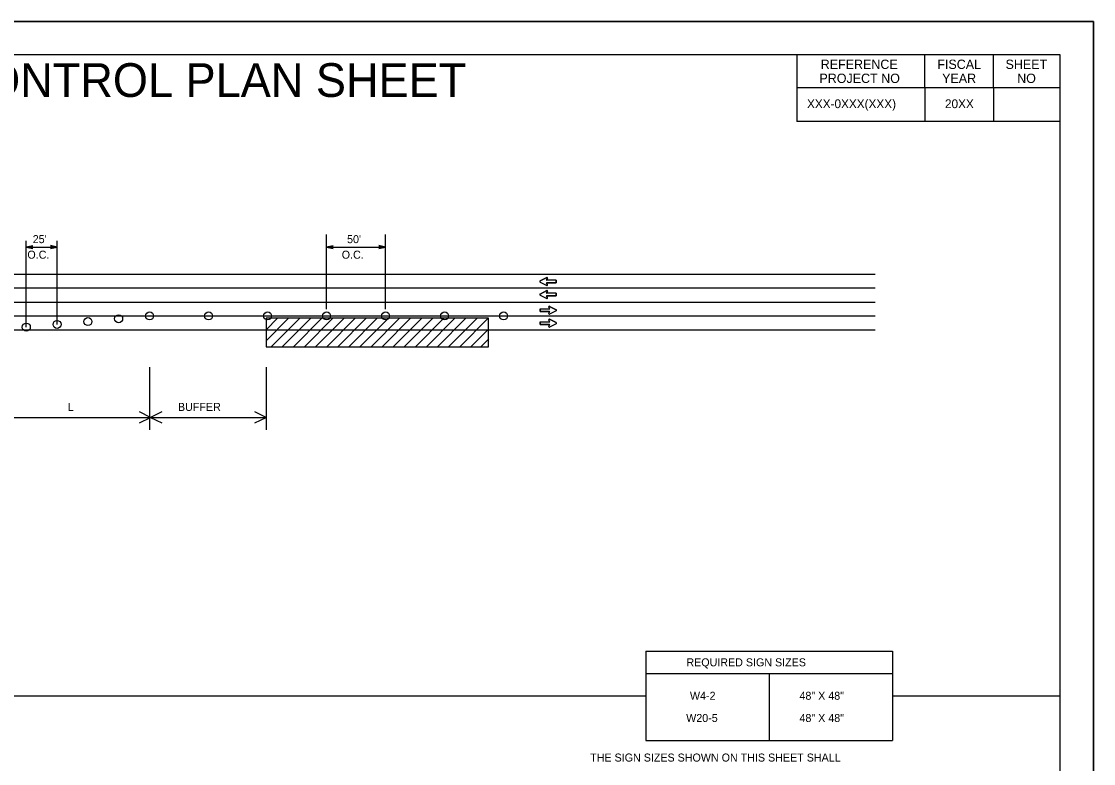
# Model space of a CAD drawing. Extents: x 0 to 34, y 0 to 22.
# Drawn here: x 17.93 to 34, y 10.88 to 22 of the extents above; entities that cross this region are included whole.
import ezdxf

# ---------------------------------------------------------------- set-up
doc = ezdxf.new("R2010")
doc.units = 0
for name, color, linetype in [('ANNO-SHT', 7, 'Continuous'), ('ANNO-TXT', 7, 'Continuous'), ('Default', 7, 'Continuous'), ('Level 1', 7, 'Continuous'), ('PlotBorder', 7, 'Continuous'), ('SHADE-GENERIC', 7, 'Continuous'), ('SHT-BNDRY', 7, 'Continuous'), ('SHT-FENCE', 7, 'Continuous')]:
    doc.layers.add(name, color=color, linetype=linetype)

msp = doc.modelspace()

# ---------------------------------------------------------------- linework, layer by layer
at = {"layer": 'Default'}
for p, q in [((29.554, 21.501), (29.554, 20.502)), ((31.471, 21.007), (31.471, 21.501)), ((32.5, 21.007), (32.5, 21.501)), ((33.5, 21.007), (29.554, 21.007)), ((31.471, 21.007), (31.471, 20.502)), ((32.5, 21.007), (32.5, 20.502)), ((33.5, 20.502), (29.554, 20.502))]:
    msp.add_line(p, q, dxfattribs=at)
at = {"layer": 'Level 1'}
for p, q in [((22.504, 17.689), (22.504, 18.807)), ((23.388, 17.689), (23.388, 18.807)), ((18.003, 17.421), (18.003, 18.713)), ((18.464, 18.621), (18.364, 18.642)), ((18.364, 18.642), (18.405, 18.621)), ((18.464, 17.462), (18.464, 18.713)), ((23.388, 18.621), (23.288, 18.642)), ((23.288, 18.642), (23.329, 18.621)), ((18.103, 18.641), (18.003, 18.621)), ((18.003, 18.621), (18.464, 18.621)), ((18.003, 18.621), (18.103, 18.6)), ((18.062, 18.621), (18.103, 18.641)), ((18.103, 18.6), (18.062, 18.621)), ((18.405, 18.621), (18.364, 18.601)), ((18.364, 18.601), (18.464, 18.621)), ((22.604, 18.641), (22.504, 18.621)), ((22.504, 18.621), (23.388, 18.621)), ((22.504, 18.621), (22.604, 18.6)), ((22.563, 18.621), (22.604, 18.641)), ((22.604, 18.6), (22.563, 18.621)), ((23.329, 18.621), (23.288, 18.601)), ((23.288, 18.601), (23.388, 18.621)), ((2.124, 18.215), (30.729, 18.215)), ((25.703, 18.112), (25.803, 18.162)), ((25.797, 18.16), (25.797, 18.16)), ((2.124, 18.011), (30.729, 18.011)), ((25.703, 18.096), (25.803, 18.045)), ((25.815, 18.149), (25.801, 18.128)), ((25.815, 18.059), (25.801, 18.08)), ((25.945, 18.123), (25.804, 18.123)), ((25.945, 18.085), (25.804, 18.085)), ((25.945, 18.123), (25.945, 18.085)), ((25.703, 17.917), (25.803, 17.968)), ((25.703, 17.901), (25.803, 17.851)), ((25.797, 17.965), (25.797, 17.965)), ((25.815, 17.954), (25.801, 17.933)), ((25.815, 17.864), (25.801, 17.885)), ((25.945, 17.928), (25.804, 17.928)), ((25.945, 17.891), (25.804, 17.891)), ((25.945, 17.928), (25.945, 17.891)), ((2.124, 17.796), (30.729, 17.796)), ((25.703, 17.656), (25.703, 17.693)), ((25.703, 17.693), (25.844, 17.693)), ((25.847, 17.698), (25.833, 17.719)), ((25.845, 17.732), (25.945, 17.682)), ((2.124, 17.588), (30.729, 17.588)), ((25.844, 17.656), (25.703, 17.656)), ((25.833, 17.629), (25.847, 17.65)), ((25.833, 17.524), (25.847, 17.504)), ((25.945, 17.666), (25.845, 17.616)), ((25.945, 17.488), (25.845, 17.538)), ((25.85, 17.535), (25.85, 17.535)), ((2.124, 17.379), (30.729, 17.379)), ((25.703, 17.498), (25.844, 17.498)), ((25.703, 17.498), (25.703, 17.461)), ((25.703, 17.461), (25.844, 17.461)), ((25.833, 17.434), (25.847, 17.455)), ((25.945, 17.471), (25.845, 17.421)), ((19.851, 16.823), (19.851, 15.881)), ((21.596, 16.823), (21.596, 15.881)), ((16.294, 16.069), (21.596, 16.069)), ((27.291, 12.565), (30.984, 12.565)), ((27.291, 12.565), (27.291, 11.228)), ((30.984, 12.565), (30.984, 11.228)), ((27.291, 12.231), (30.984, 12.231)), ((29.138, 12.231), (29.138, 11.228)), ((1.25, 11.896), (27.291, 11.896)), ((30.984, 11.896), (33.5, 11.896)), ((27.291, 11.228), (30.984, 11.228))]:
    msp.add_line(p, q, dxfattribs=at)
for points in [[(21.596, 17.213), (21.935, 17.553)], [(21.596, 17.38), (21.768, 17.553)], [(21.674, 17.124), (22.101, 17.553)], [(21.84, 17.124), (22.267, 17.553)], [(22.006, 17.124), (22.433, 17.553)], [(22.173, 17.124), (22.599, 17.553)], [(22.339, 17.124), (22.765, 17.553)], [(22.505, 17.124), (22.932, 17.553)], [(22.671, 17.124), (23.098, 17.553)], [(22.837, 17.124), (23.264, 17.553)], [(23.003, 17.124), (23.43, 17.553)], [(23.17, 17.124), (23.596, 17.553)], [(23.336, 17.124), (23.763, 17.553)], [(23.502, 17.124), (23.929, 17.553)], [(23.668, 17.124), (24.095, 17.553)], [(23.834, 17.124), (24.261, 17.553)], [(24, 17.124), (24.427, 17.553)], [(24.167, 17.124), (24.593, 17.553)], [(24.333, 17.124), (24.76, 17.553)], [(24.499, 17.124), (24.926, 17.553)], [(24.665, 17.124), (24.932, 17.392)], [(24.823, 17.132), (24.937, 17.247)], [(19.7, 15.986), (19.866, 16.069), (19.7, 16.153)], [(20.032, 16.153), (19.866, 16.069), (20.032, 15.986)], [(21.43, 15.986), (21.596, 16.069), (21.43, 16.153)]]:
    msp.add_lwpolyline(points, dxfattribs=at)
msp.add_lwpolyline([(24.932, 17.553), (21.596, 17.553), (21.596, 17.124), (24.932, 17.124)], close=True, dxfattribs=at)
for centre, major_axis, start_param, end_param in [((25.807, 18.154), (0, 0.00927), 4.124176, 6.746623), ((25.707, 18.104), (0, -0.00927), 3.604777, 5.819581), ((25.804, 18.126), (0, -0.00371), 4.123532, 6.282975), ((25.804, 18.082), (0, -0.00371), 3.141383, 5.300826), ((25.807, 18.054), (0, -0.00927), 5.819328, 8.441774), ((25.707, 17.909), (0, -0.00927), 3.604777, 5.819581), ((25.804, 17.932), (0, -0.00371), 4.123532, 6.282975), ((25.804, 17.887), (0, -0.00371), 3.141383, 5.300826), ((25.807, 17.96), (0, 0.00927), 4.124176, 6.746623), ((25.807, 17.859), (0, -0.00927), 5.819328, 8.441774), ((25.841, 17.724), (0, -0.00927), 2.678155, 5.300602), ((25.941, 17.674), (0, -0.00927), 0.463604, 2.678408), ((25.841, 17.624), (0, -0.00927), 4.124596, 6.747043), ((25.841, 17.53), (0, -0.00927), 2.678155, 5.300602), ((25.841, 17.429), (0, -0.00927), 4.124596, 6.747043), ((25.844, 17.502), (0, 0.00371), 3.141803, 5.301246), ((25.844, 17.457), (0, 0.00371), 4.123952, 6.283395), ((25.941, 17.479), (0, -0.00927), 0.463604, 2.678408)]:
    msp.add_ellipse(centre, major_axis=major_axis, ratio=0.996122, start_param=start_param, end_param=end_param, dxfattribs=at)
at = {"layer": 'PlotBorder'}
msp.add_lwpolyline([(0, 0.001), (34, 0.001), (34, 22.001), (0, 22.001)], close=True, dxfattribs=at)
at = {"layer": 'SHADE-GENERIC'}
for p, q in [((25.803, 18.162), (25.703, 18.112)), ((25.703, 18.096), (25.803, 18.045)), ((25.801, 18.128), (25.815, 18.149)), ((25.815, 18.059), (25.801, 18.08)), ((25.945, 18.123), (25.804, 18.123)), ((25.804, 18.085), (25.945, 18.085)), ((25.945, 18.085), (25.945, 18.123)), ((25.803, 17.968), (25.703, 17.917)), ((25.703, 17.901), (25.803, 17.851)), ((25.801, 17.933), (25.815, 17.954)), ((25.815, 17.864), (25.801, 17.885)), ((25.945, 17.928), (25.804, 17.928)), ((25.804, 17.891), (25.945, 17.891)), ((25.945, 17.891), (25.945, 17.928)), ((25.703, 17.693), (25.844, 17.693)), ((25.703, 17.693), (25.703, 17.656)), ((25.833, 17.719), (25.847, 17.698)), ((25.945, 17.682), (25.845, 17.732)), ((25.85, 17.73), (25.85, 17.73)), ((25.703, 17.656), (25.844, 17.656)), ((25.833, 17.629), (25.847, 17.65)), ((25.847, 17.504), (25.833, 17.524)), ((25.945, 17.666), (25.845, 17.616)), ((25.845, 17.538), (25.945, 17.488)), ((25.703, 17.461), (25.703, 17.498)), ((25.703, 17.498), (25.844, 17.498)), ((25.844, 17.461), (25.703, 17.461)), ((25.833, 17.434), (25.847, 17.455)), ((25.945, 17.471), (25.845, 17.421))]:
    msp.add_line(p, q, dxfattribs=at)
for centre, major_axis, start_param, end_param in [((25.807, 18.154), (0, 0.00927), 4.124176, 6.746623), ((25.707, 18.104), (0, -0.00927), 3.604777, 5.819581), ((25.807, 18.054), (0, -0.00927), 5.819328, 8.441774), ((25.707, 17.909), (0, -0.00927), 3.604777, 5.819581), ((25.804, 17.932), (0, -0.00371), 4.123532, 6.282975), ((25.804, 17.887), (0, -0.00371), 3.141383, 5.300826), ((25.807, 17.96), (0, 0.00927), 4.124176, 6.746623), ((25.807, 17.859), (0, -0.00927), 5.819328, 8.441774), ((25.841, 17.724), (0, -0.00927), 2.678155, 5.300602), ((25.844, 17.696), (0, 0.00371), 3.141803, 5.301246), ((25.941, 17.674), (0, -0.00927), 0.463604, 2.678408), ((25.841, 17.624), (0, -0.00927), 4.124596, 6.747043), ((25.841, 17.53), (0, -0.00927), 2.678155, 5.300602), ((25.844, 17.652), (0, 0.00371), 4.123952, 6.283395), ((25.841, 17.429), (0, -0.00927), 4.124596, 6.747043), ((25.844, 17.502), (0, 0.00371), 3.141803, 5.301246), ((25.844, 17.457), (0, 0.00371), 4.123952, 6.283395), ((25.941, 17.479), (0, -0.00927), 0.463604, 2.678408)]:
    msp.add_ellipse(centre, major_axis=major_axis, ratio=0.996122, start_param=start_param, end_param=end_param, dxfattribs=at)
for centre in [(18.464, 17.462), (18.926, 17.504), (19.387, 17.546), (19.851, 17.588), (20.735, 17.588), (21.619, 17.588), (22.504, 17.588), (23.388, 17.588), (24.273, 17.588), (25.157, 17.588), (18.003, 17.421)]:
    msp.add_ellipse(centre, major_axis=(0, 0.0602), ratio=0.996122, dxfattribs=at)
at = {"layer": 'SHT-BNDRY'}
msp.add_lwpolyline([(1.25, 0.501), (33.5, 0.501), (33.5, 21.501), (1.25, 21.501)], close=True, dxfattribs=at)
at = {"layer": 'SHT-FENCE'}
msp.add_lwpolyline([(0, 22.001), (34, 22.001), (34, 0.001), (0, 0.001)], close=True, dxfattribs=at)

# ---------------------------------------------------------------- texts
at = {"layer": 'ANNO-SHT'}
msp.add_text('TEMPORARY TRAFFIC CONTROL PLAN SHEET', height=0.50546, dxfattribs=at).set_placement((9.387, 20.87))
at = {"layer": 'ANNO-TXT'}
for s, p in [('XXX-0XXX(XXX)', (29.705, 20.702)), ('20XX', (31.773, 20.702))]:
    msp.add_text(s, height=0.132, dxfattribs=at).set_placement(p)
at = {"layer": 'Default'}
for s, p in [('REFERENCE', (29.91, 21.289)), ('FISCAL', (31.658, 21.289)), ('SHEET', (32.681, 21.289)), ('PROJECT NO', (29.891, 21.079)), ('YEAR', (31.73, 21.079)), ('NO', (32.855, 21.079))]:
    msp.add_text(s, height=0.14, dxfattribs=at).set_placement(p)
at = {"layer": 'Level 1'}
for s, p in [("25'", (18.099, 18.679)), ("50'", (22.811, 18.679)), ('O.C.', (18.019, 18.446)), ('O.C.', (22.731, 18.446)), ('L', (18.625, 16.165)), ('BUFFER', (20.276, 16.165)), ('REQUIRED SIGN SIZES', (27.897, 12.338)), ('W4-2', (27.95, 11.837)), ('48" X 48"', (29.592, 11.837)), ('W20-5', (27.894, 11.504)), ('48" X 48"', (29.592, 11.504)), ('THE SIGN SIZES SHOWN ON THIS SHEET SHALL ', (26.455, 10.911))]:
    msp.add_text(s, height=0.12, dxfattribs=at).set_placement(p)

doc.saveas('drawing.dxf')
